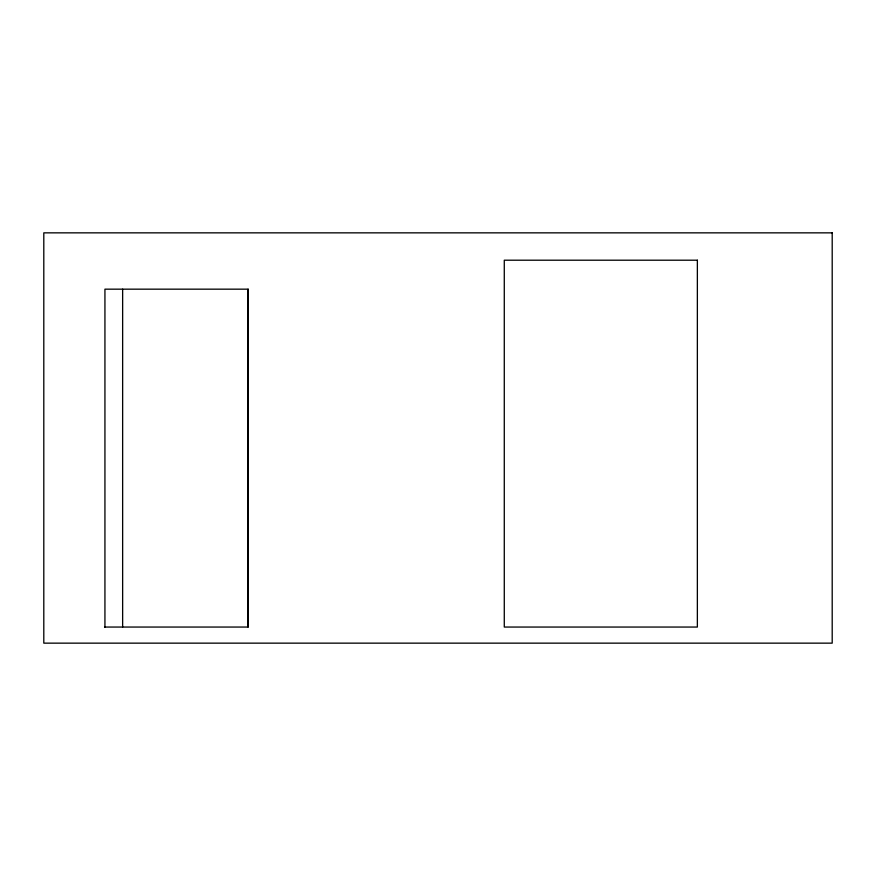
<?xml version="1.0" encoding="UTF-8"?>
<svg xmlns="http://www.w3.org/2000/svg" width="876" height="876" viewBox="0 0 876 876"><rect width="100%" height="100%" fill="white"/><g stroke="black" fill="none" stroke-linecap="round" stroke-linejoin="round"><path stroke-width="1.31" d="M104.529 627.052L248.127 627.052L248.138 289.168L104.934 289.168L104.934 627.052M248.127 289.168L248.127 627.052M122.64 289.168L122.64 627.052M832.2 232.852L43.8 232.852L43.8 643.148L832.2 643.148L832.2 232.852M697.362 260.205L504.28 260.205L504.28 627.052L697.362 627.052L697.362 260.205"/></g></svg>
